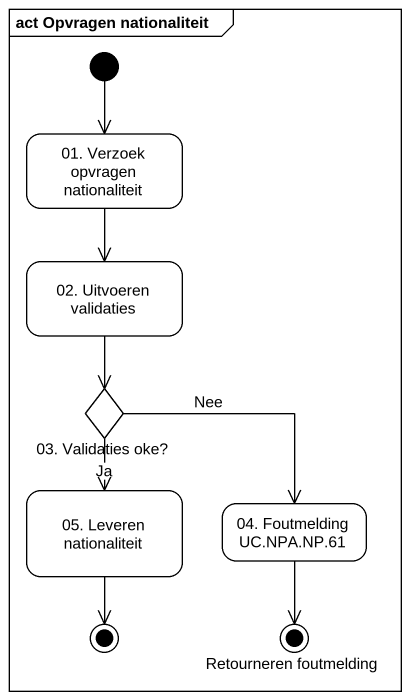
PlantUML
@startuml
mainframe act Opvragen nationaliteit
hide empty description
state "01. Verzoek opvragen nationaliteit" as s01_Verzoek_opvragen
state "02. Uitvoeren validaties" as s02_Uitvoeren_validaties
state "03. Validaties oke?" as c03_Validaties_oke <<choice>>
state "05. Leveren nationaliteit" as s05_Leveren_nationaliteit
state "04. Foutmelding UC.NPA.NP.61" as s04_Foutmelding_UC_NPA_NP_61
state final1 <<end>>
state "Retourneren foutmelding" as Retourneren_foutmelding <<end>>
[*] --> s01_Verzoek_opvragen
s01_Verzoek_opvragen --> s02_Uitvoeren_validaties
s02_Uitvoeren_validaties --> c03_Validaties_oke
c03_Validaties_oke --> s05_Leveren_nationaliteit : Ja
c03_Validaties_oke --> s04_Foutmelding_UC_NPA_NP_61 : Nee
s05_Leveren_nationaliteit --> final1
s04_Foutmelding_UC_NPA_NP_61 --> Retourneren_foutmelding
@enduml
